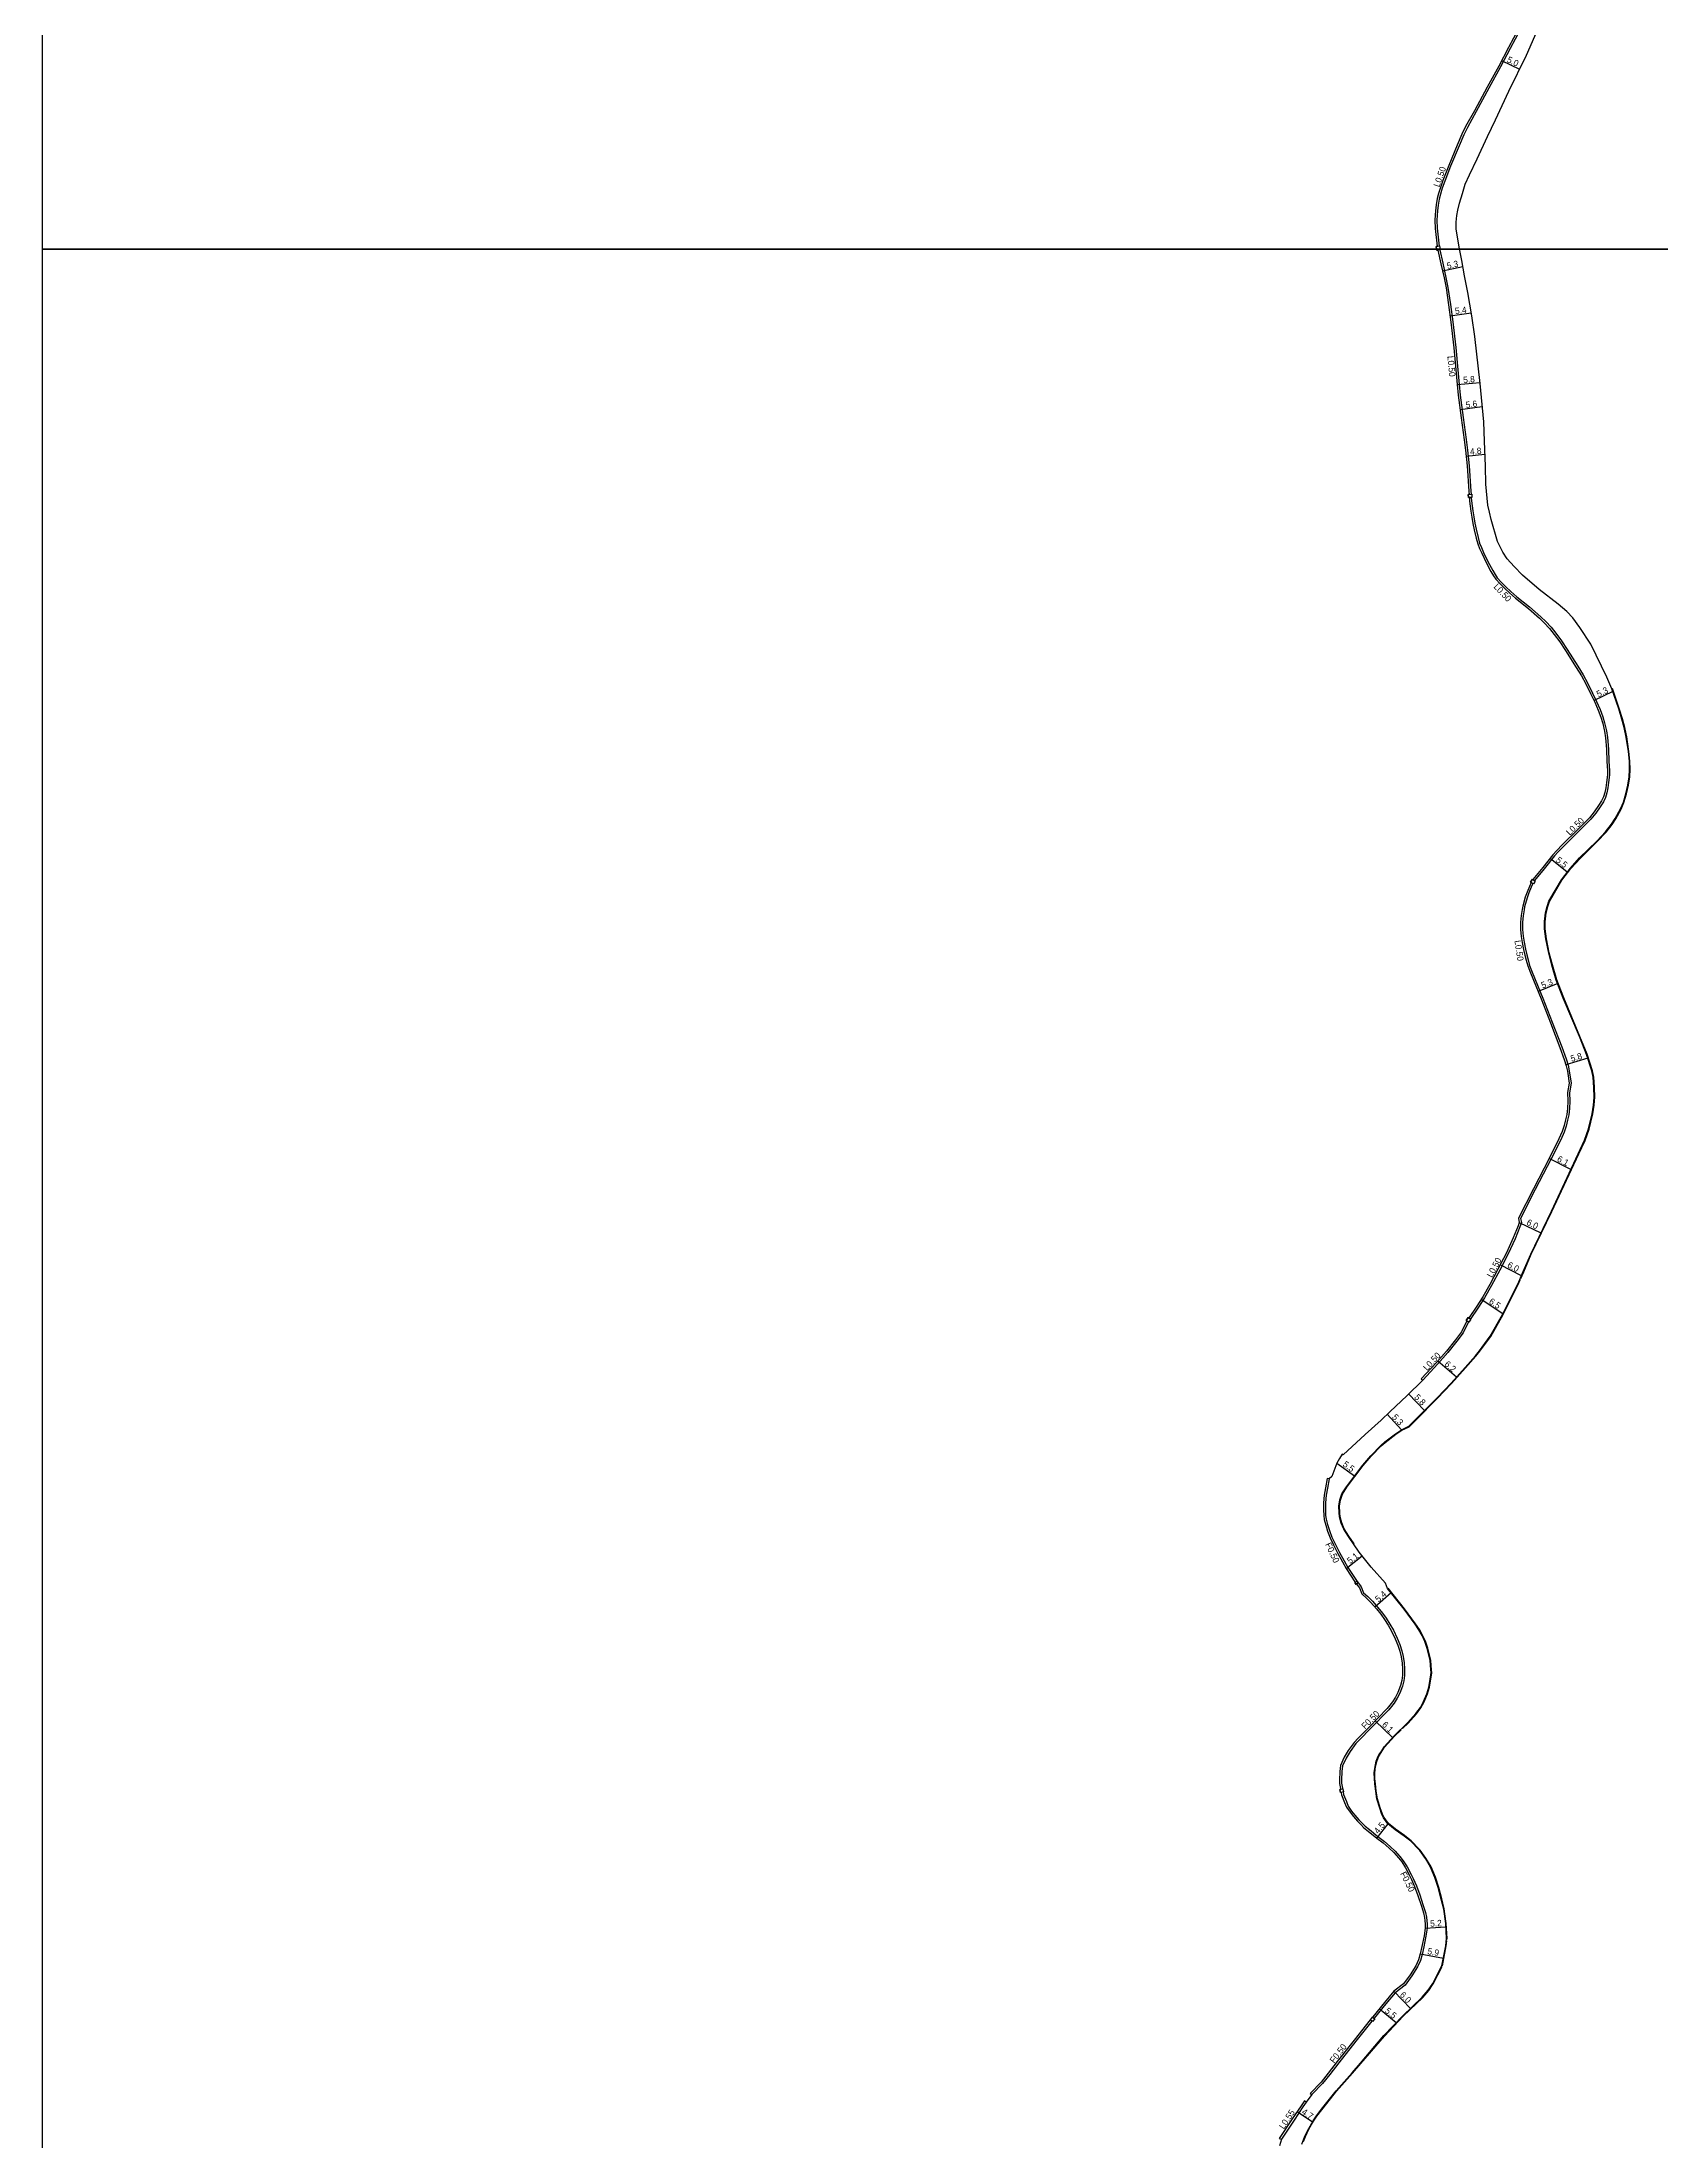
# Model space of a CAD drawing. Header units: metres. Extents: x -24000 to -20000, y -93000 to -89999.
# Drawn here: x -23200 to -22793, y -91076 to -90548 of the extents above; entities that cross this region are included whole.
import ezdxf

# ---------------------------------------------------------------- set-up
doc = ezdxf.new("R2010")
doc.units = ezdxf.units.M
doc.header["$LTSCALE"] = 2.5
for name, color, linetype in [('側溝・桝', 7, 'Continuous'), ('図郭', 7, 'Continuous'), ('幅員', 7, 'Continuous'), ('歩道・分離帯・安全施設', 7, 'Continuous'), ('道路', 7, 'Continuous')]:
    doc.layers.add(name, color=color, linetype=linetype)
doc.styles.get("Standard").update_dxf_attribs({"font": ''})
doc.styles.get('Standard').set_extended_font_data('@MS PGothic')

msp = doc.modelspace()

# ---------------------------------------------------------------- linework, layer by layer
at = {"layer": '側溝・桝'}
for points in [[(-22821.76, -90528.81), (-22821.85, -90529.08), (-22823.39, -90533.38), (-22824.73, -90536.75), (-22826.08, -90540), (-22828.36, -90544.87), (-22830.84, -90549.57), (-22833.3, -90554.22), (-22836.23, -90559.56), (-22839.45, -90565.44), (-22841.62, -90569.42), (-22842.55, -90571.28), (-22843.73, -90574.04), (-22845.84, -90579.17), (-22847.33, -90582.96), (-22847.93, -90584.68), (-22848.4, -90586.16), (-22848.71, -90587.42), (-22848.97, -90588.92), (-22849.16, -90590.42), (-22849.24, -90591.52), (-22849.28, -90592.72), (-22849.19, -90594.78), (-22848.76, -90599.23)], [(-22849.37, -90600), (-22849.48, -90599.35), (-22848.6, -90599.2), (-22848.45, -90600)], [(-22848.45, -90600), (-22848.43, -90600.15), (-22849.31, -90600.3), (-22849.37, -90600)], [(-22848.55, -90600.17), (-22847.82, -90603.56), (-22847.01, -90607.15), (-22846.51, -90609.66), (-22845.85, -90613.92), (-22845.25, -90618.33), (-22844.51, -90624.75), (-22844, -90630.33), (-22843.68, -90634.02), (-22843.44, -90636.7), (-22842.68, -90642.34), (-22841.93, -90647.92), (-22841.62, -90650.54), (-22841.21, -90654.48), (-22840.75, -90660.86), (-22840.7, -90661.64)], [(-22840.64, -90662.45), (-22840.57, -90663.34), (-22840.27, -90665.8), (-22840.04, -90667.3), (-22839.76, -90668.93), (-22839.43, -90670.46), (-22838.93, -90672.53), (-22838.55, -90673.93), (-22838.12, -90675.06), (-22837.58, -90676.27), (-22836.49, -90678.55), (-22835.27, -90680.79), (-22834.65, -90681.86), (-22834.12, -90682.69), (-22833.07, -90683.8), (-22831.94, -90684.92), (-22830.72, -90686.08), (-22829.17, -90687.43), (-22825.98, -90689.99), (-22823.14, -90692.46), (-22821.94, -90693.62), (-22820.58, -90695.09), (-22819.38, -90696.57), (-22817.97, -90698.46), (-22816.53, -90700.67), (-22813.83, -90704.91), (-22812.49, -90707.09), (-22811.4, -90709.1), (-22810.13, -90711.7), (-22809.13, -90713.74), (-22808.28, -90715.75), (-22807.61, -90717.57), (-22807.13, -90719.16), (-22806.66, -90721.12), (-22806.42, -90722.8), (-22806.16, -90725.74), (-22806.04, -90728.81), (-22805.89, -90731.1), (-22805.89, -90732.23), (-22806.14, -90734.14), (-22806.3, -90735.5), (-22806.58, -90736.73), (-22806.94, -90737.88), (-22807.44, -90738.98), (-22808.22, -90740.2), (-22809.36, -90741.79), (-22810.57, -90743.32), (-22811.64, -90744.42), (-22813.4, -90746.18), (-22817.41, -90750.16), (-22818.77, -90751.55), (-22819.74, -90752.6), (-22822.31, -90755.81), (-22824.73, -90758.79)], [(-22825.15, -90759.49), (-22825.57, -90760.45), (-22826.16, -90761.88), (-22826.6, -90763.1), (-22827.24, -90765.35), (-22827.39, -90766.11), (-22827.62, -90767.62), (-22827.75, -90769.27), (-22827.78, -90770.26), (-22827.78, -90771.06), (-22827.59, -90772.79), (-22827.37, -90774.28), (-22827.05, -90776.01), (-22826.72, -90777.42), (-22826.38, -90778.7), (-22825.98, -90780.1), (-22825.5, -90781.4), (-22824.55, -90783.66), (-22822.64, -90788.35), (-22820.27, -90794.41), (-22817.88, -90800.6), (-22816.82, -90803.58), (-22816.33, -90805.21), (-22816, -90806.58), (-22815.54, -90809.7), (-22815.94, -90812.11), (-22815.91, -90814.28), (-22815.98, -90816.09), (-22816.16, -90817.65), (-22816.47, -90819.06), (-22816.81, -90820.52), (-22817.31, -90822.05), (-22818.17, -90823.93), (-22820.58, -90828.72), (-22824.57, -90836.49), (-22828.24, -90843.75), (-22828.06, -90844.77), (-22828.44, -90845.81), (-22829.65, -90848.82), (-22831.38, -90852.6), (-22833.5, -90856.72), (-22835.56, -90860.6), (-22837.33, -90863.73), (-22839, -90866.27), (-22840.8, -90868.91), (-22840.86, -90868.99)], [(-22841.36, -90869.76), (-22842.68, -90872.46), (-22844.26, -90874.55), (-22846.54, -90877.42), (-22849.05, -90880.32), (-22852.86, -90884.42)], [(-22876.38, -90909.19), (-22876.81, -90911.56), (-22877.1, -90913.33), (-22877.29, -90915.25), (-22877.34, -90917.01), (-22877.26, -90918.39), (-22877.12, -90919.31), (-22876.76, -90920.71), (-22876.31, -90922.19), (-22875.67, -90923.85), (-22874.88, -90925.56), (-22873.77, -90927.71), (-22872.61, -90929.8), (-22871.67, -90931.51), (-22869.54, -90934.77), (-22868.3, -90936.39), (-22867.77, -90937.85)], [(-22867.77, -90937.85), (-22866.67, -90938.82), (-22865.51, -90939.97), (-22864.13, -90941.53), (-22863.01, -90942.94), (-22862.07, -90944.27), (-22861.13, -90945.76), (-22860.23, -90947.24), (-22859.29, -90949.23), (-22858.65, -90950.82), (-22858.14, -90952.43), (-22857.8, -90953.87), (-22857.53, -90955.5), (-22857.44, -90956.98), (-22857.46, -90958.63), (-22857.62, -90959.96), (-22857.94, -90961.31), (-22858.64, -90963.1), (-22859.26, -90964.31), (-22860.04, -90965.58), (-22861.39, -90967.28), (-22866, -90971.96), (-22868.7, -90974.72), (-22869.7, -90975.78), (-22871.14, -90977.77), (-22872.13, -90979.45), (-22873.01, -90981.39), (-22873.23, -90982.81), (-22873.3, -90984.92), (-22873.24, -90985.72), (-22873.05, -90986.97), (-22873.01, -90987.17)], [(-22872.88, -90987.93), (-22872.77, -90988.54), (-22872.06, -90990.36), (-22871.57, -90991.49), (-22870.73, -90992.73), (-22869.9, -90993.76), (-22868.91, -90994.91), (-22868.08, -90995.8), (-22867.32, -90996.53), (-22866.26, -90997.39), (-22864.11, -90999.12), (-22862.46, -91000.37), (-22861.01, -91001.64), (-22859.79, -91002.78), (-22858.59, -91004.17), (-22857.74, -91005.24), (-22856.74, -91006.78), (-22855.74, -91008.69), (-22855.25, -91009.7), (-22854.45, -91011.55), (-22853.61, -91013.81), (-22852.71, -91016.49), (-22852.2, -91018.22), (-22851.92, -91019.44), (-22851.8, -91020.31), (-22851.73, -91021.11), (-22851.75, -91022.18), (-22852.04, -91024.19), (-22852.57, -91026.9), (-22852.98, -91028.77), (-22853.45, -91030.27), (-22854.17, -91031.88), (-22855.57, -91034.19), (-22857.29, -91036.52), (-22859.76, -91038.4), (-22862.11, -91041.21), (-22865.05, -91044.81), (-22865.09, -91044.86)], [(-22865.63, -91045.54), (-22865.66, -91045.57), (-22869.69, -91050.61), (-22873.96, -91056.01), (-22876.24, -91058.94), (-22878.04, -91061.23), (-22880.77, -91064.04)], [(-22882.15, -91065.89), (-22882.98, -91067.14), (-22885.22, -91070.45), (-22888.4, -91075.25)]]:
    msp.add_lwpolyline(points, dxfattribs=at)
for points in [[(-22840.52, -90661.63), (-22840.47, -90662.44), (-22841.33, -90662.5), (-22841.39, -90661.69)], [(-22825.72, -90759.15), (-22825.29, -90758.44), (-22824.56, -90758.89), (-22824.99, -90759.59)], [(-22841.92, -90869.4), (-22841.42, -90868.63), (-22840.73, -90869.07), (-22841.23, -90869.85)], [(-22869.44, -90934.91), (-22869.08, -90935.38), (-22869.58, -90935.77), (-22869.95, -90935.3)], [(-22873.53, -90988.05), (-22873.67, -90987.29), (-22872.91, -90987.15), (-22872.77, -90987.91)], [(-22866.02, -91045.23), (-22865.48, -91044.55), (-22864.93, -91044.98), (-22865.47, -91045.66)]]:
    msp.add_lwpolyline(points, close=True, dxfattribs=at)
at = {"layer": '図郭'}
for points in [[(-23200, -90600), (-22400, -90600), (-22400, -90000), (-23200, -90000)], [(-23200, -91200), (-22400, -91200), (-22400, -90600), (-23200, -90600)]]:
    msp.add_lwpolyline(points, close=True, dxfattribs=at)
at = {"layer": '幅員'}
msp.add_lwpolyline([(-22833.02, -90552.62), (-22828.54, -90554.8)], dxfattribs=at)
at = {"layer": '幅員', "flags": 128}
for points in [[(-22842.73, -90604.43), (-22847.87, -90605.58)], [(-22840.64, -90616.1), (-22845.96, -90616.83)], [(-22838.43, -90633.6), (-22844.17, -90634.1)], [(-22837.87, -90639.7), (-22843.44, -90640.45)], [(-22837.22, -90651.64), (-22841.95, -90652.13)], [(-22805.05, -90711.23), (-22809.79, -90713.54)], [(-22816.52, -90756.65), (-22820.84, -90753.19)], [(-22818.92, -90784.7), (-22823.85, -90786.7)], [(-22811.34, -90803.43), (-22816.89, -90805.08)], [(-22815.63, -90831.43), (-22821.09, -90828.63)], [(-22828.57, -90844.73), (-22823.14, -90847.35)], [(-22828.04, -90858.14), (-22833.38, -90855.4)], [(-22832.71, -90867.68), (-22838.16, -90864.1)], [(-22844.4, -90883.65), (-22849.08, -90879.6)], [(-22852.4, -90892.01), (-22856.41, -90887.84)], [(-22858.17, -90896.86), (-22861.83, -90892.98)], [(-22874.42, -90905.24), (-22870, -90908.46)], [(-22872.1, -90931.77), (-22868.07, -90928.59)], [(-22860.82, -90937.84), (-22864.87, -90941.45)], [(-22860.46, -90974.27), (-22864.78, -90970.01)], [(-22861.6, -90995.98), (-22864.43, -90999.5)], [(-22852.25, -91022.14), (-22847.04, -91021.87)], [(-22853.46, -91028.64), (-22847.66, -91029.72)], [(-22860.11, -91038.04), (-22855.93, -91042.36)], [(-22859.53, -91045.98), (-22863.8, -91042.49)], [(-22880.6, -91070.97), (-22884.46, -91068.36)]]:
    msp.add_lwpolyline(points, dxfattribs=at)
at = {"layer": '歩道・分離帯・安全施設'}
for points in [[(-22828.2, -90858.87), (-22827.43, -90857.15), (-22825.57, -90852.74), (-22820.36, -90841.96), (-22813.64, -90827.52), (-22812.02, -90824.1), (-22811.04, -90821.26), (-22810.12, -90817.46), (-22809.78, -90815.28), (-22809.62, -90813.2), (-22809.66, -90810.76), (-22809.85, -90808.22), (-22810.16, -90806.59), (-22811.51, -90802.42), (-22813.33, -90797.96), (-22817.4, -90788.27), (-22819.13, -90783.75), (-22820.25, -90780), (-22821.03, -90776.96), (-22821.76, -90773.39), (-22822.09, -90770.89), (-22822.09, -90769.12), (-22821.84, -90766.91), (-22821.41, -90765.31), (-22821, -90764.03), (-22817.88, -90758.68), (-22815.63, -90755.73), (-22813.29, -90753.19), (-22809.01, -90748.95), (-22806.76, -90746.6), (-22805.24, -90744.71), (-22804.32, -90743.25), (-22802.97, -90740.83), (-22802.26, -90739.14), (-22801.63, -90736.98), (-22801.12, -90734.83), (-22800.79, -90732.68), (-22800.7, -90730.83), (-22800.76, -90728.77), (-22801.01, -90726.32), (-22801.56, -90722.66), (-22802.04, -90720.26), (-22802.66, -90718.13), (-22803.44, -90715.53), (-22805.14, -90710.49)], [(-22870.06, -90925.58), (-22871.41, -90923.63), (-22872.59, -90921.77), (-22873.22, -90920.27), (-22873.59, -90918.74), (-22873.71, -90917.74), (-22873.76, -90915.99), (-22873.55, -90914.55), (-22873.05, -90913.06), (-22871.9, -90911.32), (-22869.93, -90908.62), (-22867.8, -90905.86), (-22865.8, -90903.54), (-22863.28, -90900.9), (-22862.29, -90900.03), (-22859.61, -90898.01), (-22858.1, -90896.99), (-22856.26, -90896.1), (-22854.61, -90894.46), (-22849.12, -90888.92), (-22845.61, -90885.25), (-22842.09, -90881.27), (-22839.49, -90878.34), (-22838.48, -90877.13), (-22835.77, -90873.42), (-22832.67, -90867.92), (-22828.59, -90859.75), (-22828.3, -90859.11)], [(-22857.92, -90971.98), (-22856.5, -90970.6), (-22854.45, -90968.3), (-22853.32, -90966.75), (-22852.52, -90965.28), (-22851.65, -90963.3), (-22851.14, -90961.62), (-22850.82, -90959.6), (-22850.6, -90957.94), (-22850.64, -90957.22), (-22850.83, -90954.84), (-22851.59, -90951.8), (-22852.2, -90950.01), (-22852.88, -90948.51), (-22853.7, -90947.11), (-22854.64, -90945.66), (-22857.4, -90941.86), (-22861.57, -90936.66)], [(-22846.77, -91025.09), (-22846.74, -91024.76), (-22846.93, -91021), (-22847.43, -91017.34), (-22848.04, -91014.84), (-22848.82, -91011.94), (-22849.67, -91009.39), (-22850.77, -91006.79), (-22852.05, -91004.62), (-22853.5, -91002.59), (-22853.76, -91002.28), (-22855.76, -91000.19), (-22857.4, -90998.9), (-22859.69, -90997.3), (-22861.49, -90995.88), (-22862.55, -90994.37), (-22862.97, -90993.53), (-22863.54, -90991.93), (-22864.21, -90989.66), (-22864.53, -90987.73), (-22864.74, -90985.85), (-22864.86, -90984.58), (-22864.89, -90983.1), (-22864.7, -90981.55), (-22864.4, -90980.25), (-22864.05, -90979.37), (-22863.72, -90978.69), (-22863.02, -90977.63), (-22862.44, -90976.65), (-22859.92, -90973.91), (-22858.3, -90972.34)], [(-22847.87, -91031.66), (-22846.93, -91026.66), (-22846.8, -91025.38)], [(-22882.84, -91075.79), (-22882.33, -91074.52), (-22881.38, -91072.58), (-22880.29, -91070.74), (-22879.46, -91069.47), (-22877.9, -91067.4), (-22874.5, -91063.19), (-22870.48, -91058.67), (-22868.4, -91056.22), (-22862.5, -91049.3), (-22857.74, -91044.33), (-22852.87, -91039.61), (-22851.36, -91037.85), (-22850.21, -91036.14), (-22847.95, -91031.82)]]:
    msp.add_lwpolyline(points, dxfattribs=at)
at = {"layer": '道路'}
for points in [[(-22828.81, -90544.65), (-22831.27, -90549.34), (-22833.74, -90553.98), (-22836.67, -90559.32), (-22839.88, -90565.21), (-22842.06, -90569.18), (-22843, -90571.07), (-22844.19, -90573.84), (-22846.3, -90578.99), (-22847.8, -90582.79), (-22848.4, -90584.52), (-22848.88, -90586.03), (-22849.19, -90587.32), (-22849.46, -90588.85), (-22849.65, -90590.37), (-22849.74, -90591.49), (-22849.78, -90592.72), (-22849.69, -90594.82), (-22849.25, -90599.31), (-22849.48, -90599.35), (-22849.37, -90600)], [(-22843.59, -90600), (-22844.45, -90594.92), (-22844.47, -90593.27), (-22844.25, -90591.53), (-22844.04, -90590.2), (-22843.57, -90588.48), (-22842.89, -90586.05), (-22842.17, -90583.7), (-22841.11, -90581.32), (-22839.2, -90577.33), (-22836.57, -90571.71), (-22834.6, -90567.51), (-22831.22, -90560.32), (-22826.79, -90551.22), (-22823.46, -90543.78)], [(-22883.29, -91076.49), (-22882.47, -91074.46), (-22881.51, -91072.51), (-22880.42, -91070.66), (-22879.58, -91069.39), (-22878.01, -91067.3), (-22874.61, -91063.09), (-22870.59, -91058.57), (-22868.51, -91056.12), (-22862.61, -91049.2), (-22857.85, -91044.22), (-22852.98, -91039.51), (-22851.48, -91037.75), (-22850.33, -91036.06), (-22848.01, -91031.61), (-22847.08, -91026.64), (-22846.89, -91024.76), (-22847.08, -91021.01), (-22847.58, -91017.37), (-22848.19, -91014.87), (-22848.96, -91011.98), (-22849.81, -91009.44), (-22850.9, -91006.85), (-22852.17, -91004.7), (-22853.62, -91002.68), (-22853.87, -91002.38), (-22855.86, -91000.3), (-22857.49, -90999.02), (-22859.78, -90997.42), (-22861.6, -90995.98), (-22862.68, -90994.45), (-22863.11, -90993.59), (-22863.68, -90991.98), (-22864.36, -90989.69), (-22864.68, -90987.75), (-22864.89, -90985.87), (-22865.01, -90984.58), (-22865.04, -90983.09), (-22864.85, -90981.52), (-22864.54, -90980.2), (-22864.19, -90979.31), (-22863.85, -90978.62), (-22863.15, -90977.55), (-22862.56, -90976.56), (-22860.03, -90973.8), (-22856.6, -90970.5), (-22854.56, -90968.2), (-22853.44, -90966.67), (-22852.66, -90965.21), (-22851.79, -90963.25), (-22851.28, -90961.58), (-22850.97, -90959.58), (-22850.75, -90957.93), (-22850.79, -90957.23), (-22850.98, -90954.86), (-22851.74, -90951.84), (-22852.34, -90950.07), (-22853.01, -90948.58), (-22853.83, -90947.19), (-22854.76, -90945.74), (-22857.52, -90941.95), (-22861.7, -90936.74), (-22862.2, -90935.42), (-22865.82, -90931.45), (-22868.82, -90927.63), (-22871.54, -90923.71), (-22872.72, -90921.84), (-22873.36, -90920.32), (-22873.74, -90918.77), (-22873.86, -90917.75), (-22873.91, -90915.98), (-22873.69, -90914.52), (-22873.19, -90912.99), (-22872.02, -90911.23), (-22870.05, -90908.53), (-22867.92, -90905.77), (-22865.91, -90903.44), (-22863.38, -90900.79), (-22862.39, -90899.91), (-22859.69, -90897.89), (-22858.17, -90896.86), (-22856.35, -90895.97), (-22854.72, -90894.36), (-22849.23, -90888.81), (-22845.72, -90885.15), (-22842.2, -90881.17), (-22839.6, -90878.24), (-22838.6, -90877.04), (-22835.89, -90873.33), (-22832.8, -90867.85), (-22828.72, -90859.69), (-22827.57, -90857.09), (-22825.71, -90852.68), (-22820.5, -90841.89), (-22813.77, -90827.46), (-22812.15, -90824.04), (-22811.19, -90821.22), (-22810.27, -90817.43), (-22809.93, -90815.26), (-22809.77, -90813.2), (-22809.81, -90810.77), (-22810, -90808.24), (-22810.31, -90806.63), (-22811.65, -90802.47), (-22813.47, -90798.02), (-22817.54, -90788.33), (-22819.27, -90783.8), (-22820.39, -90780.04), (-22821.18, -90776.99), (-22821.91, -90773.42), (-22822.24, -90770.9), (-22822.24, -90769.11), (-22821.98, -90766.88), (-22821.56, -90765.27), (-22821.13, -90763.97), (-22818, -90758.6), (-22815.74, -90755.64), (-22813.4, -90753.08), (-22809.12, -90748.84), (-22806.87, -90746.5), (-22805.36, -90744.62), (-22804.45, -90743.17), (-22803.1, -90740.77), (-22802.4, -90739.09), (-22801.77, -90736.94), (-22801.27, -90734.81), (-22800.94, -90732.67), (-22800.85, -90730.83), (-22800.91, -90728.78), (-22801.16, -90726.34), (-22801.71, -90722.69), (-22802.19, -90720.3), (-22802.8, -90718.17), (-22803.58, -90715.58), (-22805.28, -90710.54), (-22806.56, -90707.62), (-22810.61, -90699.36), (-22813.35, -90695.12), (-22815.09, -90692.68), (-22816.59, -90691.13), (-22818.77, -90689.27), (-22823.57, -90685.57), (-22827.76, -90681.95), (-22829.87, -90679.8), (-22831.62, -90677.85), (-22832.71, -90676.21), (-22834.08, -90673.52), (-22835.69, -90667.98), (-22836.1, -90666.13), (-22836.45, -90664.37), (-22836.99, -90659.11), (-22837.1, -90654.58), (-22837.35, -90648.34), (-22837.53, -90643.47), (-22838.41, -90633.81), (-22839.72, -90622.02), (-22840.53, -90616.76), (-22841.54, -90610.89), (-22842.34, -90606.69), (-22843.01, -90602.86), (-22843.46, -90600.74), (-22843.59, -90600)], [(-22849.37, -90600), (-22849.31, -90600.3), (-22849.04, -90600.26), (-22848.3, -90603.67), (-22847.5, -90607.25), (-22847, -90609.74), (-22846.34, -90613.99), (-22845.75, -90618.39), (-22845.01, -90624.8), (-22844.49, -90630.37), (-22844.17, -90634.07), (-22843.93, -90636.75), (-22843.18, -90642.4), (-22842.42, -90647.98), (-22842.11, -90650.59), (-22841.7, -90654.53), (-22841.25, -90660.89), (-22841.19, -90661.67), (-22841.39, -90661.69), (-22841.33, -90662.5), (-22841.13, -90662.48), (-22841.07, -90663.39), (-22840.76, -90665.87), (-22840.53, -90667.38), (-22840.25, -90669.02), (-22839.91, -90670.57), (-22839.41, -90672.65), (-22839.03, -90674.08), (-22838.58, -90675.25), (-22838.03, -90676.48), (-22836.93, -90678.78), (-22835.71, -90681.03), (-22835.07, -90682.12), (-22834.51, -90683), (-22833.42, -90684.15), (-22832.29, -90685.28), (-22831.06, -90686.45), (-22829.49, -90687.81), (-22826.29, -90690.37), (-22823.47, -90692.82), (-22822.3, -90693.96), (-22820.95, -90695.42), (-22819.78, -90696.87), (-22818.38, -90698.75), (-22816.95, -90700.94), (-22814.25, -90705.18), (-22812.92, -90707.34), (-22811.84, -90709.33), (-22810.57, -90711.91), (-22809.59, -90713.95), (-22808.74, -90715.93), (-22808.08, -90717.72), (-22807.61, -90719.29), (-22807.15, -90721.22), (-22806.91, -90722.85), (-22806.66, -90725.77), (-22806.53, -90728.83), (-22806.39, -90731.11), (-22806.39, -90732.2), (-22806.64, -90734.08), (-22806.79, -90735.42), (-22807.06, -90736.61), (-22807.4, -90737.7), (-22807.88, -90738.75), (-22808.63, -90739.92), (-22809.76, -90741.49), (-22810.94, -90742.99), (-22812, -90744.07), (-22813.75, -90745.83), (-22817.76, -90749.81), (-22819.13, -90751.21), (-22820.11, -90752.27), (-22822.7, -90755.5), (-22825.16, -90758.53), (-22825.29, -90758.44), (-22825.72, -90759.15), (-22825.58, -90759.23), (-22826.03, -90760.26), (-22826.63, -90761.71), (-22827.07, -90762.95), (-22827.72, -90765.24), (-22827.88, -90766.02), (-22828.11, -90767.56), (-22828.25, -90769.24), (-22828.28, -90770.25), (-22828.28, -90771.08), (-22828.08, -90772.86), (-22827.86, -90774.36), (-22827.54, -90776.11), (-22827.2, -90777.54), (-22826.86, -90778.83), (-22826.45, -90780.25), (-22825.96, -90781.58), (-22825, -90783.85), (-22823.11, -90788.53), (-22820.73, -90794.59), (-22818.35, -90800.77), (-22817.29, -90803.73), (-22816.81, -90805.34), (-22816.49, -90806.67), (-22816.05, -90809.69), (-22816.44, -90812.07), (-22816.4, -90814.28), (-22816.48, -90816.05), (-22816.65, -90817.57), (-22816.95, -90818.95), (-22817.29, -90820.39), (-22817.78, -90821.87), (-22818.62, -90823.71), (-22821.02, -90828.49), (-22825.01, -90836.26), (-22828.76, -90843.67), (-22828.57, -90844.73), (-22828.9, -90845.63), (-22830.11, -90848.62), (-22831.83, -90852.39), (-22833.94, -90856.49), (-22835.99, -90860.36), (-22837.75, -90863.47), (-22839.41, -90866), (-22841.22, -90868.63), (-22841.28, -90868.72), (-22841.42, -90868.63), (-22841.92, -90869.4), (-22841.78, -90869.49), (-22843.1, -90872.2), (-22844.65, -90874.25), (-22846.92, -90877.1), (-22849.42, -90879.99), (-22853.21, -90884.07)], [(-22853.21, -90884.07), (-22852.86, -90884.42), (-22856.89, -90888.3), (-22861.06, -90892.25), (-22863.34, -90894.41), (-22867.33, -90898.05), (-22872.88, -90903.17), (-22873.07, -90903.03), (-22873.78, -90904.06), (-22874.42, -90905.24), (-22875.69, -90908.61), (-22876.38, -90909.19), (-22876.87, -90909.1), (-22877.3, -90911.48), (-22877.6, -90913.27), (-22877.79, -90915.22), (-22877.84, -90917.01), (-22877.76, -90918.44), (-22877.61, -90919.41), (-22877.24, -90920.85), (-22876.78, -90922.35), (-22876.13, -90924.05), (-22875.33, -90925.78), (-22874.21, -90927.95), (-22873.05, -90930.04), (-22872.1, -90931.77), (-22869.95, -90935.06), (-22869.84, -90935.21), (-22869.95, -90935.3), (-22869.58, -90935.77), (-22869.47, -90935.69), (-22868.74, -90936.63), (-22868.2, -90938.14), (-22867.01, -90939.18), (-22865.88, -90940.32), (-22864.51, -90941.85), (-22863.41, -90943.24), (-22862.49, -90944.55), (-22861.56, -90946.03), (-22860.67, -90947.48), (-22859.75, -90949.43), (-22859.12, -90950.99), (-22858.62, -90952.56), (-22858.29, -90953.96), (-22858.03, -90955.55), (-22857.94, -90957), (-22857.96, -90958.6), (-22858.12, -90959.88), (-22858.42, -90961.16), (-22859.09, -90962.89), (-22859.69, -90964.07), (-22860.45, -90965.3), (-22861.76, -90966.95), (-22866.35, -90971.61), (-22869.06, -90974.37), (-22870.08, -90975.46), (-22871.56, -90977.5), (-22872.58, -90979.22), (-22873.5, -90981.25), (-22873.73, -90982.76), (-22873.8, -90984.93), (-22873.74, -90985.78), (-22873.54, -90987.05), (-22873.5, -90987.26), (-22873.67, -90987.29), (-22873.53, -90988.05), (-22873.37, -90988.02), (-22873.25, -90988.68), (-22872.52, -90990.55), (-22872, -90991.73), (-22871.13, -90993.02), (-22870.28, -90994.08), (-22869.28, -90995.24), (-22868.44, -90996.15), (-22867.65, -90996.91), (-22866.57, -90997.78), (-22864.41, -90999.52), (-22862.78, -91000.76), (-22861.34, -91002.01), (-22860.15, -91003.13), (-22858.97, -91004.49), (-22858.15, -91005.53), (-22857.17, -91007.03), (-22856.19, -91008.92), (-22855.7, -91009.91), (-22854.91, -91011.73), (-22854.08, -91013.97), (-22853.18, -91016.64), (-22852.68, -91018.35), (-22852.41, -91019.53), (-22852.3, -91020.37), (-22852.23, -91021.13), (-22852.25, -91022.14), (-22852.53, -91024.11), (-22853.06, -91026.8), (-22853.46, -91028.64), (-22853.91, -91030.1), (-22854.61, -91031.64), (-22855.99, -91033.91), (-22857.65, -91036.17), (-22860.11, -91038.04), (-22862.49, -91040.89), (-22865.44, -91044.49), (-22866.05, -91045.26), (-22870.08, -91050.3), (-22874.35, -91055.7), (-22876.64, -91058.63), (-22878.42, -91060.9), (-22881.16, -91063.72), (-22880.77, -91064.04), (-22882.15, -91065.89), (-22882.59, -91065.58), (-22883.43, -91066.84), (-22885.67, -91070.15), (-22888.92, -91075.05), (-22888.35, -91075.27), (-22888.89, -91076.91)]]:
    msp.add_lwpolyline(points, dxfattribs=at)

# ---------------------------------------------------------------- texts
at = {"layer": '側溝・桝'}
for s, rotation, p in [('L0.50', 70.7003, (-22848.68, -90584.55)), ('L0.50', 275.3082, (-22846.67, -90626.93)), ('L0.50', 313.3141, (-22835.15, -90685.01)), ('L0.50', 44.8379, (-22815.85, -90747.56)), ('L0.50', 278.4337, (-22829.8, -90773.9)), ('L0.50', 62.0533, (-22835.42, -90858.75)), ('L0.50', 47.1025, (-22851.76, -90882.14)), ('F0.50', 294.848, (-22877.42, -90925.67)), ('F0.50', 45.466, (-22867.33, -90972.25)), ('F0.50', 296.3132, (-22858.57, -91008.46)), ('F0.50', 52.0897, (-22875.13, -91056.28)), ('L0.55', 56.444, (-22887.77, -91072.86))]:
    msp.add_text(s, height=1.6, rotation=rotation, dxfattribs=at).set_placement(p)
at = {"layer": '幅員'}
for s, rotation, p in [('5.0', 334.0251, (-22831.84, -90552.92)), ('5.3', 12.6042, (-22846.61, -90605.04)), ('5.4', 7.7346, (-22844.63, -90616.39)), ('5.8', 4.9469, (-22842.6, -90633.71)), ('5.6', 7.6086, (-22841.95, -90640)), ('4.8', 5.9227, (-22840.91, -90651.77)), ('5.3', 25.9244, (-22808.68, -90712.72)), ('5.5', 321.3004, (-22819.53, -90753.92)), ('5.3', 22.0597, (-22822.67, -90785.95)), ('5.8', 16.489, (-22815.42, -90804.38)), ('6.1', 332.8306, (-22819.24, -90829.3)), ('6.0', 334.2157, (-22826.91, -90845.25)), ('6.0', 332.824, (-22831.75, -90855.96)), ('6.5', 326.7105, (-22836.37, -90864.98)), ('6.2', 319.1413, (-22847.54, -90880.6)), ('5.8', 313.8851, (-22855.11, -90888.82)), ('5.3', 313.3421, (-22860.7, -90893.82)), ('5.5', 323.8515, (-22873.1, -90905.89)), ('5.1', 38.2081, (-22871.12, -90930.68)), ('5.4', 41.64, (-22863.98, -90940.32)), ('6.1', 315.4446, (-22863.24, -90971.18)), ('4.5', 51.1764, (-22864.03, -90998.6)), ('5.2', 2.9906, (-22850.94, -91021.82)), ('5.9', 349.4319, (-22851.77, -91028.7)), ('6.0', 314.0473, (-22858.74, -91039.09)), ('5.5', 320.7343, (-22862.5, -91043.23)), ('4.7', 326.0078, (-22883.46, -91068.74))]:
    msp.add_text(s, height=1.6, rotation=rotation, dxfattribs=at).set_placement(p)

doc.saveas('drawing.dxf')
